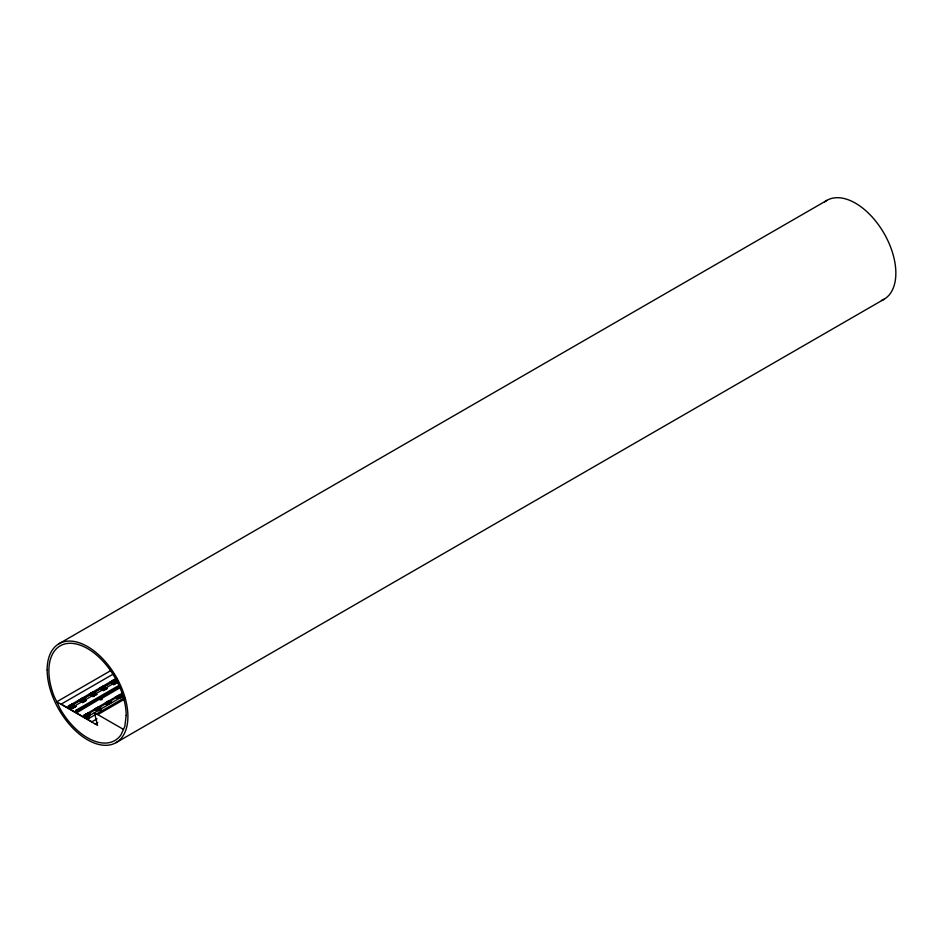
<?xml version="1.0" encoding="UTF-8"?>
<svg xmlns="http://www.w3.org/2000/svg" width="943" height="943" viewBox="0 0 943 943"><rect width="100%" height="100%" fill="white"/><g stroke="black" fill="none" stroke-linecap="round" stroke-linejoin="round"><path stroke-width="1.41" d="M120.244 687.636L101.455 698.563L99.864 698.315M70.254 705.682L70.36 704.928L70.242 705.835M71.845 704.574L71.267 704.61C71.916 703.124 72.646 705.883 71.857 704.268M82.642 698.928L81.617 698.633L83.538 698.244M91.978 692.657L93.793 692.81M101.314 687.742L101.431 686.999L101.314 687.907M85.978 714.77L86.096 714.016L85.978 716.008L85.766 714.794M113.278 680.351L112.688 680.693L113.702 680.598M106.689 702.806L106.5 703.018M117.05 696.83L117.156 696.075L116.838 697.95L116.861 696.594L117.498 698.339L121.175 696.217L120.504 695.828M58.973 643.727L826.917 200.364M110.331 670.862L56.757 701.792L97.53 725.344L94.441 712.66L123.45 729.399M113.549 673.903L61.236 704.103L91.884 721.808L96.988 718.861M67.849 707.922L68.58 707.969L68.214 706.224L116.696 678.229M69.405 706.896L68.426 706.331L72.104 704.032L73.189 704.657M78.788 700.343L82.454 698.056L82.442 698.739M93.899 692.704L92.815 692.079L89.137 694.201L90.115 694.767M100.477 688.956L99.498 688.39L103.164 686.091L103.152 686.787M69.228 706.012L72.281 704.739M72.092 704.28L73.189 704.221M82.218 698.515L80.014 700.284C91.011 694.508 77.88 699.836 80.014 700.284M91.695 693.046L89.939 694.06L93.899 692.256L92.803 692.315M100.3 688.072L103.353 686.799M113.514 680.363L114.61 680.304M70.03 705.718L73.919 703.714L70.56 705.741M89.939 694.225L94.418 691.632M100.724 688.095L104.991 685.785L101.62 687.801M115.8 681.152L115.129 679.679L110.649 682.272L113.702 680.822M111.074 682.343L115.341 679.797M118.028 680.905L69.546 708.9L68.815 708.11L68.815 706.861L116.024 679.608M68.815 706.861L116.39 679.714M72.316 706.507L73.153 707.356L71.22 706.118L73.849 704.598L74.379 705.069C72.057 708.841 69.629 705.105 70.701 707.191M82.678 700.531L83.503 701.38L81.581 700.142L84.21 698.622L84.941 700.543L84.116 699.258M93.039 694.555L93.864 695.392L91.931 694.166L95.066 692.94C85.176 699.906 98.331 689.097 95.066 693.376L94.465 693.718L95.29 694.567L94.713 693.859M103.388 688.579L104.213 689.416L102.292 688.19L104.921 686.669L105.439 687.129C103.129 690.901 100.701 687.164 101.773 689.25M113.749 682.591L114.575 683.439L112.641 682.202L115.27 680.693L116.001 682.614L115.176 681.317M70.489 707.061L74.356 704.892M81.581 700.59L83.338 699.576M101.549 689.133C105.793 687.954 104.52 685.915 105.651 688.59L104.826 687.742M114.575 681.86L111.911 683.156L114.398 681.636M81.051 701.215C80.45 698.539 81.133 703.454 83.503 699.8M73.754 705.682L74.58 706.531L73.754 705.682L74.167 703.855L74.167 704.94M84.116 699.706L84.516 697.879L84.729 699.093M115.176 681.765L115.777 681.424M71.326 707.828L75.004 705.706L75.982 706.448L72.305 708.57L71.326 708.004L72.305 708.393L75.982 706.448M81.687 701.851L85.353 699.73L86.343 700.295L82.666 702.582L81.687 702.016M92.037 695.875L95.715 693.742L96.693 694.319L93.015 696.606L92.037 695.875L93.015 696.441L96.693 694.319M102.398 689.887L106.064 687.765L107.054 688.508L103.376 690.63L102.398 690.064L103.376 690.453L107.054 688.508M112.747 683.911L116.425 681.789L117.403 682.355L113.726 684.653L112.747 684.088M75.181 706.177L72.128 707.45L72.552 708.099L72.128 707.686L75.181 706.413L72.552 707.934M82.489 701.887L85.542 700.437M92.838 695.899L95.891 694.225M106.253 688.249L103.2 689.522L103.612 690.17L103.2 689.746L106.253 688.473L103.612 689.993M113.549 683.946C113.738 684.064 116.378 681.565 117.403 682.532M86.343 700.295L82.666 702.582M117.403 682.355L113.726 684.653M101.667 697.879L77.161 712.507L75.959 711.812L76.077 710.185L119.466 685.137M77.161 712.507L76.796 710.892L120.185 685.844M76.796 710.892L120.433 685.903M76.324 711.659L99.286 698.398M101.844 696.924L119.702 686.61M83.585 717.01L84.304 717.057L83.939 715.301L122.225 693.211M88.925 713.297L83.939 715.301M98.178 707.828L98.19 707.132L99.274 707.321L94.512 709.254L95.502 709.82M104.873 703.454C105.934 704.763 104.744 701.439 109.129 701.05M119.985 695.368L115.223 697.301M89.444 712.672L84.964 715.1M96.127 708.818C106.913 702.181 91.813 712.778 96.339 708.947M120.504 694.743L116.024 697.16M88.89 714.853L86.438 716.267L85.789 714.535L89.656 712.802M107.879 702.358L110.366 700.838L105.675 702.912L106.099 703.561M120.728 694.861L117.356 697.325M90.74 714.782L85.271 717.988L84.552 717.199L84.552 715.949L121.553 694.578M86.226 715.065L90.115 713.061L90.115 714.146L89.585 713.686L86.956 715.207L88.453 716.197M96.787 709.207C107.349 703.985 92.673 711.517 96.787 710.291M107.148 703.23C117.71 697.997 103.035 705.541 107.148 704.315M117.286 697.125L120.963 695.003L120.963 696.087M98.414 709.619L99.239 710.456L97.318 709.23L100.441 707.993L96.575 710.173M109.011 703.773L107.667 703.242L110.802 702.016L106.936 704.197M119.525 698.256L118.523 697.997C116.826 697.183 120.775 694.908 121.152 696.488L121.175 695.132M86.226 716.15L88.713 714.641M89.491 714.322C90.646 714.346 88.831 714.099 90.316 715.607M117.286 698.209L121.152 696.04M98.213 710.786L101.266 709.69L99.84 708.782L100.465 707.085M110.779 702.936L110.201 702.358L110.826 701.109M121.388 697.679L120.563 696.83L121.152 696.488M91.66 714.299L123.557 695.887M96.563 713.875L124.629 697.679M88.288 716.786L87.451 717.823L88.654 718.531L96.28 714.122M97.813 714.605L124.606 699.128M95.196 723.988L97.742 722.515M116.083 742.636L884.027 299.273M122.154 697.254L121.553 697.313M76.077 710.185L77.043 710.951M84.552 715.949L84.186 715.254M112.076 681.188L111.675 681.765M112.641 682.202L113.148 682.944M111.451 681.801L112.123 683.274M105.416 687.4L104.921 686.669M119.879 695.745L118.901 695.356M103.353 686.575L102.327 686.669L103.353 686.975M118.889 695.427L118.488 696.005M120.563 696.83L120.963 697.431M102.292 688.19L102.787 688.92M118.028 697.266L118.523 697.997M100.477 688.779L99.498 688.39M95.066 693.376L94.559 692.645M110.802 702.464L110.296 701.733M96.693 694.484L95.715 693.742M108.528 701.403L107.702 701.733L108.728 701.863M107.101 702.229L106.276 702.559L106.995 702.865M91.117 693.447L91.2 695.109M91.931 694.166L92.438 694.897M107.667 703.242L108.174 703.985M90.74 693.753L90.952 694.967L90.764 693.494M91.2 694.024L91.412 695.227M106.476 702.841L106.689 704.056L106.5 702.57M84.705 699.352L84.281 697.737M100.441 708.441L99.946 707.71M86.343 700.46L85.353 699.73M99.168 707.875L97.883 707.215L97.777 707.957M99.84 708.782L100.677 709.631M81.004 699.128L80.603 699.706M81.581 700.142L82.076 700.873M97.318 709.23L97.813 709.961M95.738 709.136L95.738 709.537M90.115 713.061L89.891 714.028M74.356 705.34L73.849 704.598M90.092 714.417L89.585 713.686M87.817 713.356L87.416 713.934M89.491 714.759L89.891 715.372M71.22 706.118L71.727 706.849M86.956 715.207L87.463 715.937M69.405 706.72L68.426 706.331M87.817 716.633L88.536 716.763L88.654 718.531M119.95 698.504L119.124 697.655M88.878 716.444L88.053 715.596M117.498 697.254L117.498 698.339M115.129 679.679L115.129 680.763M113.514 680.799L113.525 680.115L109.848 682.237M111.911 683.156L111.474 681.978M108.551 701.156L108.528 701.84M105.439 687.129L105.227 685.915L105.227 687.011M92.815 692.079L92.803 692.763M87.84 713.12L87.817 713.804M86.438 715.183L86.438 716.267M84.068 697.62L84.068 698.704M72.104 704.032L72.092 704.716M824.547 201.979A57.099 32.97 60 0 1 884.027 233.334A57.099 32.97 60 0 1 881.434 300.511M101.538 698.221A1.509 0.872 0 0 1 101.703 699.659A1.509 0.872 0 0 1 99.333 699.199M126.173 715.501L124.865 726.287L120.999 734.821A54.659 31.555 60 0 1 60.199 708.959L54.057 696.17A54.659 31.555 60 0 1 77.526 644.305A54.659 31.555 60 0 1 126.173 715.501M96.162 708.11L96.74 708.653L96.162 708.11M95.467 694.213L92.838 695.734L95.467 694.213M116.178 682.249L113.549 683.769L116.178 682.249M108.728 701.639L108.728 701.639M88.041 717.482L87.062 716.916L88.041 717.482M47.15 669.872A57.099 32.97 60 0 0 107.714 745.218A57.099 32.97 60 0 0 107.714 664.461A57.099 32.97 60 0 0 47.15 669.872"/></g></svg>
